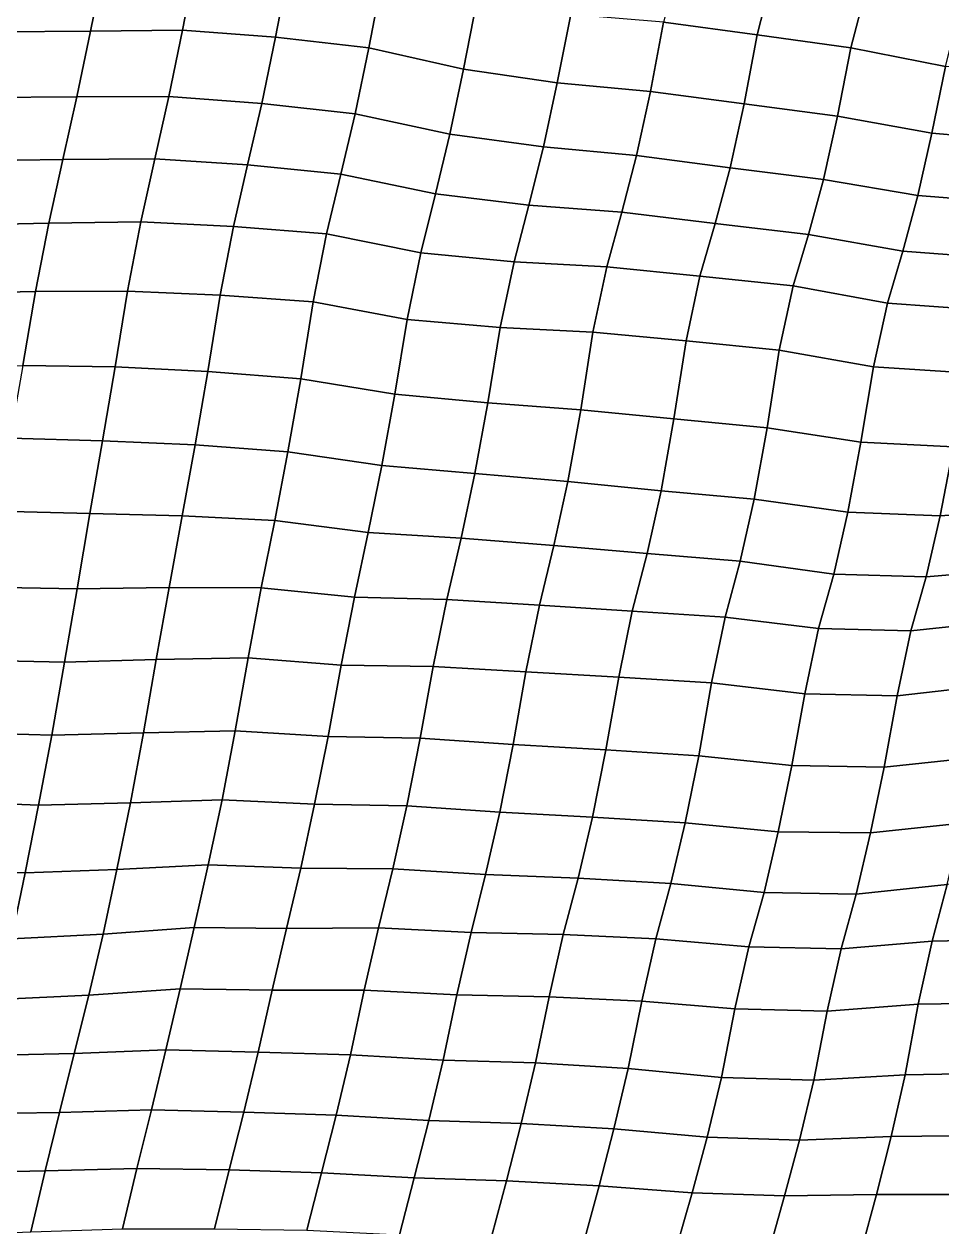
# Model space of a CAD drawing. Header units: metres. Extents: x -7.8 to 5.5, y -4.8 to 2.7.
# Drawn here: x -2.534 to -1.084, y -0.607 to 1.294 of the extents above; entities that cross this region are included whole.
import ezdxf

# ---------------------------------------------------------------- set-up
doc = ezdxf.new("R2010")
doc.units = ezdxf.units.M

msp = doc.modelspace()

# ---------------------------------------------------------------- linework, layer by layer
at = {"layer": 'C2'}
for points in [[(-2.55279, 1.38854, -12.29059), (-2.57397, 1.28141, -12.18978), (-2.42872, 1.28227, -12.15913), (-2.40746, 1.38874, -12.26053)], [(-2.40746, 1.38874, -12.26053), (-2.42872, 1.28227, -12.15913), (-2.28357, 1.2839, -12.12778), (-2.26257, 1.39245, -12.22731)], [(-2.26257, 1.39245, -12.22731), (-2.28357, 1.2839, -12.12778), (-2.13684, 1.27289, -12.10778), (-2.11591, 1.382, -12.20681)], [(-1.50074, 1.38863, -12.27827), (-1.52381, 1.29655, -12.16396), (-1.37592, 1.27631, -12.15224), (-1.35275, 1.36751, -12.26734)], [(-2.11591, 1.382, -12.20681), (-2.13684, 1.27289, -12.10778), (-1.98938, 1.25606, -12.093), (-1.96852, 1.36571, -12.19154)], [(-1.96852, 1.36571, -12.19154), (-1.98938, 1.25606, -12.093), (-1.83978, 1.22209, -12.0936), (-1.81865, 1.32966, -12.19401)], [(-1.35275, 1.36751, -12.26734), (-1.37592, 1.27631, -12.15224), (-1.22804, 1.25608, -12.14051), (-1.20482, 1.34695, -12.25591)], [(-1.20482, 1.34695, -12.25591), (-1.22804, 1.25608, -12.14051), (-1.07898, 1.2265, -12.13717), (-1.05579, 1.31759, -12.25237)], [(-1.81865, 1.32966, -12.19401), (-1.83978, 1.22209, -12.0936), (-1.69173, 1.20054, -12.08306), (-1.67065, 1.30843, -12.18318)], [(-1.67065, 1.30843, -12.18318), (-1.69173, 1.20054, -12.08306), (-1.54471, 1.18722, -12.06513), (-1.52381, 1.29655, -12.16396)], [(-1.52381, 1.29655, -12.16396), (-1.54471, 1.18722, -12.06513), (-1.39687, 1.16731, -12.05311), (-1.37592, 1.27631, -12.15224)], [(-2.57397, 1.28141, -12.18978), (-2.59556, 1.17758, -12.08602), (-2.45036, 1.17877, -12.05507), (-2.42872, 1.28227, -12.15913)], [(-2.42872, 1.28227, -12.15913), (-2.45036, 1.17877, -12.05507), (-2.30503, 1.17896, -12.025), (-2.28357, 1.2839, -12.12778)], [(-2.28357, 1.2839, -12.12778), (-2.30503, 1.17896, -12.025), (-2.15831, 1.16807, -12.0049), (-2.13684, 1.27289, -12.10778)], [(-1.37592, 1.27631, -12.15224), (-1.39687, 1.16731, -12.05311), (-1.24908, 1.14785, -12.04069), (-1.22804, 1.25608, -12.14051)], [(-2.13684, 1.27289, -12.10778), (-2.15831, 1.16807, -12.0049), (-2.01092, 1.15178, -11.98963), (-1.98938, 1.25606, -12.093)], [(-1.98938, 1.25606, -12.093), (-2.01092, 1.15178, -11.98963), (-1.86157, 1.11979, -11.98846), (-1.83978, 1.22209, -12.0936)], [(-1.22804, 1.25608, -12.14051), (-1.24908, 1.14785, -12.04069), (-1.10037, 1.12102, -12.03489), (-1.07898, 1.2265, -12.13717)], [(-1.83978, 1.22209, -12.0936), (-1.86157, 1.11979, -11.98846), (-1.71366, 1.09934, -11.97693), (-1.69173, 1.20054, -12.08306)], [(-1.07898, 1.2265, -12.13717), (-1.10037, 1.12102, -12.03489), (-0.95349, 1.1088, -12.01597), (-0.93197, 1.21319, -12.11924)], [(-1.69173, 1.20054, -12.08306), (-1.71366, 1.09934, -11.97693), (-1.56663, 1.08591, -11.95909), (-1.54471, 1.18722, -12.06513)], [(-2.59556, 1.17758, -12.08602), (-2.6176, 1.07726, -11.9791), (-2.47256, 1.07976, -11.94696), (-2.45036, 1.17877, -12.05507)], [(-2.45036, 1.17877, -12.05507), (-2.47256, 1.07976, -11.94696), (-2.3273, 1.08051, -11.91641), (-2.30503, 1.17896, -12.025)], [(-2.30503, 1.17896, -12.025), (-2.3273, 1.08051, -11.91641), (-2.18076, 1.07104, -11.89502), (-2.15831, 1.16807, -12.0049)], [(-1.54471, 1.18722, -12.06513), (-1.56663, 1.08591, -11.95909), (-1.41885, 1.06656, -11.94658), (-1.39687, 1.16731, -12.05311)], [(-2.15831, 1.16807, -12.0049), (-2.18076, 1.07104, -11.89502), (-2.03355, 1.05619, -11.87847), (-2.01092, 1.15178, -11.98963)], [(-1.39687, 1.16731, -12.05311), (-1.41885, 1.06656, -11.94658), (-1.2712, 1.04819, -11.93318), (-1.24908, 1.14785, -12.04069)], [(-2.01092, 1.15178, -11.98963), (-2.03355, 1.05619, -11.87847), (-1.88432, 1.02519, -11.87641), (-1.86157, 1.11979, -11.98846)], [(-1.24908, 1.14785, -12.04069), (-1.2712, 1.04819, -11.93318), (-1.12267, 1.02279, -11.92609), (-1.10037, 1.12102, -12.03489)], [(-1.86157, 1.11979, -11.98846), (-1.88432, 1.02519, -11.87641), (-1.73671, 1.00715, -11.86271), (-1.71366, 1.09934, -11.97693)], [(-1.10037, 1.12102, -12.03489), (-1.12267, 1.02279, -11.92609), (-0.97587, 1.01123, -11.90658), (-0.95349, 1.1088, -12.01597)], [(-1.71366, 1.09934, -11.97693), (-1.73671, 1.00715, -11.86271), (-1.58998, 0.99614, -11.84271), (-1.56663, 1.08591, -11.95909)], [(-1.56663, 1.08591, -11.95909), (-1.58998, 0.99614, -11.84271), (-1.44244, 0.97865, -11.82852), (-1.41885, 1.06656, -11.94658)], [(-2.6176, 1.07726, -11.9791), (-2.6395, 0.97584, -11.87316), (-2.49457, 0.97923, -11.84024), (-2.47256, 1.07976, -11.94696)], [(-2.47256, 1.07976, -11.94696), (-2.49457, 0.97923, -11.84024), (-2.34942, 0.98085, -11.8089), (-2.3273, 1.08051, -11.91641)], [(-2.3273, 1.08051, -11.91641), (-2.34942, 0.98085, -11.8089), (-2.20318, 0.9738, -11.78534), (-2.18076, 1.07104, -11.89502)], [(-2.18076, 1.07104, -11.89502), (-2.20318, 0.9738, -11.78534), (-2.05637, 0.96213, -11.76593), (-2.03355, 1.05619, -11.87847)], [(-1.41885, 1.06656, -11.94658), (-1.44244, 0.97865, -11.82852), (-1.29488, 0.96105, -11.81443), (-1.2712, 1.04819, -11.93318)], [(-2.03355, 1.05619, -11.87847), (-2.05637, 0.96213, -11.76593), (-1.90726, 0.93212, -11.76298), (-1.88432, 1.02519, -11.87641)], [(-1.2712, 1.04819, -11.93318), (-1.29488, 0.96105, -11.81443), (-1.14626, 0.93488, -11.80803), (-1.12267, 1.02279, -11.92609)], [(-1.88432, 1.02519, -11.87641), (-1.90726, 0.93212, -11.76298), (-1.76011, 0.91771, -11.74603), (-1.73671, 1.00715, -11.86271)], [(-1.12267, 1.02279, -11.92609), (-1.14626, 0.93488, -11.80803), (-0.99951, 0.92377, -11.78813), (-0.97587, 1.01123, -11.90658)], [(-1.73671, 1.00715, -11.86271), (-1.76011, 0.91771, -11.74603), (-1.6138, 0.9101, -11.72297), (-1.58998, 0.99614, -11.84271)], [(-1.58998, 0.99614, -11.84271), (-1.6138, 0.9101, -11.72297), (-1.46662, 0.89547, -11.70622), (-1.44244, 0.97865, -11.82852)], [(-2.6395, 0.97584, -11.87316), (-2.66056, 0.86772, -11.77325), (-2.51559, 0.87078, -11.74062), (-2.49457, 0.97923, -11.84024)], [(-2.49457, 0.97923, -11.84024), (-2.51559, 0.87078, -11.74062), (-2.37035, 0.87175, -11.70987), (-2.34942, 0.98085, -11.8089)], [(-2.34942, 0.98085, -11.8089), (-2.37035, 0.87175, -11.70987), (-2.22419, 0.86524, -11.68582), (-2.20318, 0.9738, -11.78534)], [(-2.20318, 0.9738, -11.78534), (-2.22419, 0.86524, -11.68582), (-2.07751, 0.85467, -11.66542), (-2.05637, 0.96213, -11.76593)], [(-1.44244, 0.97865, -11.82852), (-1.46662, 0.89547, -11.70622), (-1.31934, 0.88007, -11.69016), (-1.29488, 0.96105, -11.81443)], [(-2.05637, 0.96213, -11.76593), (-2.07751, 0.85467, -11.66542), (-1.92869, 0.82697, -11.6604), (-1.90726, 0.93212, -11.76298)], [(-1.29488, 0.96105, -11.81443), (-1.31934, 0.88007, -11.69016), (-1.17052, 0.85236, -11.68514), (-1.14626, 0.93488, -11.80803)], [(-1.90726, 0.93212, -11.76298), (-1.92869, 0.82697, -11.6604), (-1.78174, 0.8142, -11.64197), (-1.76011, 0.91771, -11.74603)], [(-1.14626, 0.93488, -11.80803), (-1.17052, 0.85236, -11.68514), (-1.02386, 0.8419, -11.66464), (-0.99951, 0.92377, -11.78813)], [(-1.76011, 0.91771, -11.74603), (-1.78174, 0.8142, -11.64197), (-1.63544, 0.8066, -11.61891), (-1.6138, 0.9101, -11.72297)], [(-1.6138, 0.9101, -11.72297), (-1.63544, 0.8066, -11.61891), (-1.48838, 0.79296, -11.60127), (-1.46662, 0.89547, -11.70622)], [(-1.46662, 0.89547, -11.70622), (-1.48838, 0.79296, -11.60127), (-1.34119, 0.77832, -11.58452), (-1.31934, 0.88007, -11.69016)], [(-1.31934, 0.88007, -11.69016), (-1.34119, 0.77832, -11.58452), (-1.19254, 0.75193, -11.57832), (-1.17052, 0.85236, -11.68514)], [(-2.66056, 0.86772, -11.77325), (-2.6806, 0.75148, -11.68062), (-2.53557, 0.75409, -11.64839), (-2.51559, 0.87078, -11.74062)], [(-2.51559, 0.87078, -11.74062), (-2.53557, 0.75409, -11.64839), (-2.38996, 0.75198, -11.6204), (-2.37035, 0.87175, -11.70987)], [(-2.37035, 0.87175, -11.70987), (-2.38996, 0.75198, -11.6204), (-2.24369, 0.74471, -11.59704), (-2.22419, 0.86524, -11.68582)], [(-2.22419, 0.86524, -11.68582), (-2.24369, 0.74471, -11.59704), (-2.09689, 0.73315, -11.57753), (-2.07751, 0.85467, -11.66542)], [(-2.07751, 0.85467, -11.66542), (-2.09689, 0.73315, -11.57753), (-1.94849, 0.70874, -11.56955), (-1.92869, 0.82697, -11.6604)], [(-1.17052, 0.85236, -11.68514), (-1.19254, 0.75193, -11.57832), (-1.04597, 0.74224, -11.55713), (-1.02386, 0.8419, -11.66464)], [(-1.92869, 0.82697, -11.6604), (-1.94849, 0.70874, -11.56955), (-1.8014, 0.69488, -11.55211), (-1.78174, 0.8142, -11.64197)], [(-1.78174, 0.8142, -11.64197), (-1.8014, 0.69488, -11.55211), (-1.65467, 0.68387, -11.53211), (-1.63544, 0.8066, -11.61891)], [(-1.63544, 0.8066, -11.61891), (-1.65467, 0.68387, -11.53211), (-1.50753, 0.66957, -11.51506), (-1.48838, 0.79296, -11.60127)], [(-1.48838, 0.79296, -11.60127), (-1.50753, 0.66957, -11.51506), (-1.36041, 0.65548, -11.49781), (-1.34119, 0.77832, -11.58452)], [(-1.34119, 0.77832, -11.58452), (-1.36041, 0.65548, -11.49781), (-1.21221, 0.63272, -11.48836), (-1.19254, 0.75193, -11.57832)], [(-2.53557, 0.75409, -11.64839), (-2.55579, 0.63927, -11.55449), (-2.40994, 0.63529, -11.52817), (-2.38996, 0.75198, -11.6204)], [(-2.38996, 0.75198, -11.6204), (-2.40994, 0.63529, -11.52817), (-2.26374, 0.62846, -11.50442), (-2.24369, 0.74471, -11.59704)], [(-2.24369, 0.74471, -11.59704), (-2.26374, 0.62846, -11.50442), (-2.11706, 0.61789, -11.48402), (-2.09689, 0.73315, -11.57753)], [(-1.19254, 0.75193, -11.57832), (-1.21221, 0.63272, -11.48836), (-1.06593, 0.62534, -11.4651), (-1.04597, 0.74224, -11.55713)], [(-2.09689, 0.73315, -11.57753), (-2.11706, 0.61789, -11.48402), (-1.96898, 0.59612, -11.47368), (-1.94849, 0.70874, -11.56955)], [(-1.94849, 0.70874, -11.56955), (-1.96898, 0.59612, -11.47368), (-1.82205, 0.58346, -11.45515), (-1.8014, 0.69488, -11.55211)], [(-1.8014, 0.69488, -11.55211), (-1.82205, 0.58346, -11.45515), (-1.67508, 0.57059, -11.43682), (-1.65467, 0.68387, -11.53211)], [(-1.65467, 0.68387, -11.53211), (-1.67508, 0.57059, -11.43682), (-1.52794, 0.55628, -11.41977), (-1.50753, 0.66957, -11.51506)], [(-1.50753, 0.66957, -11.51506), (-1.52794, 0.55628, -11.41977), (-1.38094, 0.54308, -11.40174), (-1.36041, 0.65548, -11.49781)], [(-1.36041, 0.65548, -11.49781), (-1.38094, 0.54308, -11.40174), (-1.233, 0.5224, -11.39041), (-1.21221, 0.63272, -11.48836)], [(-2.55579, 0.63927, -11.55449), (-2.57595, 0.5239, -11.46108), (-2.43012, 0.52014, -11.43456), (-2.40994, 0.63529, -11.52817)], [(-2.40994, 0.63529, -11.52817), (-2.43012, 0.52014, -11.43456), (-2.28429, 0.51628, -11.40815), (-2.26374, 0.62846, -11.50442)], [(-2.26374, 0.62846, -11.50442), (-2.28429, 0.51628, -11.40815), (-2.13804, 0.50911, -11.38469), (-2.11706, 0.61789, -11.48402)], [(-1.21221, 0.63272, -11.48836), (-1.233, 0.5224, -11.39041), (-1.08694, 0.51678, -11.36557), (-1.06593, 0.62534, -11.4651)], [(-1.06593, 0.62534, -11.4651), (-1.08694, 0.51678, -11.36557), (-0.94289, 0.52719, -11.32634), (-0.92172, 0.63443, -11.42705)], [(-2.11706, 0.61789, -11.48402), (-2.13804, 0.50911, -11.38469), (-1.99035, 0.49042, -11.37159), (-1.96898, 0.59612, -11.47368)], [(-1.96898, 0.59612, -11.47368), (-1.99035, 0.49042, -11.37159), (-1.84384, 0.48117, -11.35001), (-1.82205, 0.58346, -11.45515)], [(-1.82205, 0.58346, -11.45515), (-1.84384, 0.48117, -11.35001), (-1.69705, 0.46972, -11.33039), (-1.67508, 0.57059, -11.43682)], [(-1.67508, 0.57059, -11.43682), (-1.69705, 0.46972, -11.33039), (-1.55011, 0.45706, -11.31187), (-1.52794, 0.55628, -11.41977)], [(-1.52794, 0.55628, -11.41977), (-1.55011, 0.45706, -11.31187), (-1.40326, 0.44507, -11.29275), (-1.38094, 0.54308, -11.40174)], [(-1.38094, 0.54308, -11.40174), (-1.40326, 0.44507, -11.29275), (-1.25533, 0.4245, -11.28132), (-1.233, 0.5224, -11.39041)], [(-2.57595, 0.5239, -11.46108), (-2.59552, 0.40392, -11.37181), (-2.4498, 0.40093, -11.3446), (-2.43012, 0.52014, -11.43456)], [(-2.43012, 0.52014, -11.43456), (-2.4498, 0.40093, -11.3446), (-2.30471, 0.40311, -11.31276), (-2.28429, 0.51628, -11.40815)], [(-2.28429, 0.51628, -11.40815), (-2.30471, 0.40311, -11.31276), (-2.15933, 0.40286, -11.2831), (-2.13804, 0.50911, -11.38469)], [(-1.233, 0.5224, -11.39041), (-1.25533, 0.4245, -11.28132), (-1.10941, 0.41998, -11.2555), (-1.08694, 0.51678, -11.36557)], [(-1.08694, 0.51678, -11.36557), (-1.10941, 0.41998, -11.2555), (-0.96562, 0.43248, -11.21439), (-0.94289, 0.52719, -11.32634)], [(-2.13804, 0.50911, -11.38469), (-2.15933, 0.40286, -11.2831), (-2.01211, 0.3879, -11.26664), (-1.99035, 0.49042, -11.37159)], [(-1.99035, 0.49042, -11.37159), (-2.01211, 0.3879, -11.26664), (-1.86631, 0.38436, -11.23993), (-1.84384, 0.48117, -11.35001)], [(-1.84384, 0.48117, -11.35001), (-1.86631, 0.38436, -11.23993), (-1.71984, 0.37544, -11.21805), (-1.69705, 0.46972, -11.33039)], [(-1.69705, 0.46972, -11.33039), (-1.71984, 0.37544, -11.21805), (-1.5733, 0.36597, -11.19667), (-1.55011, 0.45706, -11.31187)], [(-1.55011, 0.45706, -11.31187), (-1.5733, 0.36597, -11.19667), (-1.42678, 0.35661, -11.17518), (-1.40326, 0.44507, -11.29275)], [(-1.40326, 0.44507, -11.29275), (-1.42678, 0.35661, -11.17518), (-1.27917, 0.33858, -11.16149), (-1.25533, 0.4245, -11.28132)], [(-1.25533, 0.4245, -11.28132), (-1.27917, 0.33858, -11.16149), (-1.13333, 0.33471, -11.13507), (-1.10941, 0.41998, -11.2555)], [(-1.10941, 0.41998, -11.2555), (-1.13333, 0.33471, -11.13507), (-0.98989, 0.34996, -11.0915), (-0.96562, 0.43248, -11.21439)], [(-2.59552, 0.40392, -11.37181), (-2.61563, 0.28822, -11.27869), (-2.46991, 0.28523, -11.25149), (-2.4498, 0.40093, -11.3446)], [(-2.4498, 0.40093, -11.3446), (-2.46991, 0.28523, -11.25149), (-2.32507, 0.28938, -11.21787), (-2.30471, 0.40311, -11.31276)], [(-2.30471, 0.40311, -11.31276), (-2.32507, 0.28938, -11.21787), (-2.18007, 0.29222, -11.18545), (-2.15933, 0.40286, -11.2831)], [(-2.15933, 0.40286, -11.2831), (-2.18007, 0.29222, -11.18545), (-2.03325, 0.28044, -11.16613), (-2.01211, 0.3879, -11.26664)], [(-2.01211, 0.3879, -11.26664), (-2.03325, 0.28044, -11.16613), (-1.88766, 0.27855, -11.13794), (-1.86631, 0.38436, -11.23993)], [(-1.86631, 0.38436, -11.23993), (-1.88766, 0.27855, -11.13794), (-1.74123, 0.26996, -11.11577), (-1.71984, 0.37544, -11.21805)], [(-1.71984, 0.37544, -11.21805), (-1.74123, 0.26996, -11.11577), (-1.59482, 0.26148, -11.09349), (-1.5733, 0.36597, -11.19667)], [(-1.5733, 0.36597, -11.19667), (-1.59482, 0.26148, -11.09349), (-1.44837, 0.25278, -11.07142), (-1.42678, 0.35661, -11.17518)], [(-1.42678, 0.35661, -11.17518), (-1.44837, 0.25278, -11.07142), (-1.30086, 0.23551, -11.05703), (-1.27917, 0.33858, -11.16149)], [(-1.13333, 0.33471, -11.13507), (-1.15509, 0.23219, -11.03012), (-1.01174, 0.24821, -10.98586), (-0.98989, 0.34996, -11.0915)], [(-1.27917, 0.33858, -11.16149), (-1.30086, 0.23551, -11.05703), (-1.15509, 0.23219, -11.03012), (-1.13333, 0.33471, -11.13507)], [(-2.61563, 0.28822, -11.27869), (-2.63597, 0.17428, -11.184), (-2.4901, 0.17019, -11.15778), (-2.46991, 0.28523, -11.25149)], [(-2.46991, 0.28523, -11.25149), (-2.4901, 0.17019, -11.15778), (-2.3452, 0.1738, -11.12466), (-2.32507, 0.28938, -11.21787)], [(-2.32507, 0.28938, -11.21787), (-2.3452, 0.1738, -11.12466), (-2.20024, 0.17696, -11.09194), (-2.18007, 0.29222, -11.18545)], [(-2.18007, 0.29222, -11.18545), (-2.20024, 0.17696, -11.09194), (-2.05376, 0.16793, -11.07016), (-2.03325, 0.28044, -11.16613)], [(-2.03325, 0.28044, -11.16613), (-2.05376, 0.16793, -11.07016), (-1.90807, 0.16527, -11.04266), (-1.88766, 0.27855, -11.13794)], [(-1.88766, 0.27855, -11.13794), (-1.90807, 0.16527, -11.04266), (-1.76147, 0.15525, -11.02176), (-1.74123, 0.26996, -11.11577)], [(-1.74123, 0.26996, -11.11577), (-1.76147, 0.15525, -11.02176), (-1.61504, 0.14666, -10.99959), (-1.59482, 0.26148, -11.09349)], [(-1.59482, 0.26148, -11.09349), (-1.61504, 0.14666, -10.99959), (-1.46849, 0.13708, -10.9783), (-1.44837, 0.25278, -11.07142)], [(-1.44837, 0.25278, -11.07142), (-1.46849, 0.13708, -10.9783), (-1.32127, 0.12223, -10.96175), (-1.30086, 0.23551, -11.05703)], [(-1.15509, 0.23219, -11.03012), (-1.17557, 0.11946, -10.93435), (-1.03213, 0.13471, -10.89078), (-1.01174, 0.24821, -10.98586)], [(-1.30086, 0.23551, -11.05703), (-1.32127, 0.12223, -10.96175), (-1.17557, 0.11946, -10.93435), (-1.15509, 0.23219, -11.03012)], [(-2.63597, 0.17428, -11.184), (-2.65687, 0.06495, -11.08516), (-2.51083, 0.05944, -11.06023), (-2.4901, 0.17019, -11.15778)], [(-2.4901, 0.17019, -11.15778), (-2.51083, 0.05944, -11.06023), (-2.36596, 0.06326, -11.02691), (-2.3452, 0.1738, -11.12466)], [(-2.3452, 0.1738, -11.12466), (-2.36596, 0.06326, -11.02691), (-2.22119, 0.06796, -10.99281), (-2.20024, 0.17696, -11.09194)], [(-2.20024, 0.17696, -11.09194), (-2.22119, 0.06796, -10.99281), (-2.07498, 0.06113, -10.96905), (-2.05376, 0.16793, -11.07016)], [(-2.05376, 0.16793, -11.07016), (-2.07498, 0.06113, -10.96905), (-1.92928, 0.05836, -10.94165), (-1.90807, 0.16527, -11.04266)], [(-1.90807, 0.16527, -11.04266), (-1.92928, 0.05836, -10.94165), (-1.78265, 0.04812, -10.92096), (-1.76147, 0.15525, -11.02176)], [(-1.76147, 0.15525, -11.02176), (-1.78265, 0.04812, -10.92096), (-1.63634, 0.04052, -10.8979), (-1.61504, 0.14666, -10.99959)], [(-1.61504, 0.14666, -10.99959), (-1.63634, 0.04052, -10.8979), (-1.48986, 0.03149, -10.87612), (-1.46849, 0.13708, -10.9783)], [(-1.46849, 0.13708, -10.9783), (-1.48986, 0.03149, -10.87612), (-1.34275, 0.01741, -10.85887), (-1.32127, 0.12223, -10.96175)], [(-1.17557, 0.11946, -10.93435), (-1.19714, 0.01541, -10.83078), (-1.0537, 0.03065, -10.78721), (-1.03213, 0.13471, -10.89078)], [(-1.32127, 0.12223, -10.96175), (-1.34275, 0.01741, -10.85887), (-1.19714, 0.01541, -10.83078), (-1.17557, 0.11946, -10.93435)], [(-2.65687, 0.06495, -11.08516), (-2.67795, -0.04306, -10.98515), (-2.53204, -0.04747, -10.95922), (-2.51083, 0.05944, -11.06023)], [(-2.51083, 0.05944, -11.06023), (-2.53204, -0.04747, -10.95922), (-2.38735, -0.04222, -10.92463), (-2.36596, 0.06326, -11.02691)], [(-2.36596, 0.06326, -11.02691), (-2.38735, -0.04222, -10.92463), (-2.24291, -0.03488, -10.88815), (-2.22119, 0.06796, -10.99281)], [(-2.22119, 0.06796, -10.99281), (-2.24291, -0.03488, -10.88815), (-2.09688, -0.04029, -10.86312), (-2.07498, 0.06113, -10.96905)], [(-2.07498, 0.06113, -10.96905), (-2.09688, -0.04029, -10.86312), (-1.9514, -0.0413, -10.83414), (-1.92928, 0.05836, -10.94165)], [(-1.92928, 0.05836, -10.94165), (-1.9514, -0.0413, -10.83414), (-1.80493, -0.05022, -10.81226), (-1.78265, 0.04812, -10.92096)], [(-1.78265, 0.04812, -10.92096), (-1.80493, -0.05022, -10.81226), (-1.65885, -0.05606, -10.78762), (-1.63634, 0.04052, -10.8979)], [(-1.63634, 0.04052, -10.8979), (-1.65885, -0.05606, -10.78762), (-1.51243, -0.06454, -10.76535), (-1.48986, 0.03149, -10.87612)], [(-1.48986, 0.03149, -10.87612), (-1.51243, -0.06454, -10.76535), (-1.36532, -0.07863, -10.74811), (-1.34275, 0.01741, -10.85887)], [(-1.19714, 0.01541, -10.83078), (-1.21965, -0.08118, -10.72051), (-1.07617, -0.06615, -10.67713), (-1.0537, 0.03065, -10.78721)], [(-1.34275, 0.01741, -10.85887), (-1.36532, -0.07863, -10.74811), (-1.21965, -0.08118, -10.72051), (-1.19714, 0.01541, -10.83078)], [(-2.38735, -0.04222, -10.92463), (-2.40916, -0.1443, -10.81928), (-2.2651, -0.13399, -10.78015), (-2.24291, -0.03488, -10.88815)], [(-2.24291, -0.03488, -10.88815), (-2.2651, -0.13399, -10.78015), (-2.11955, -0.13555, -10.75166), (-2.09688, -0.04029, -10.86312)], [(-2.67795, -0.04306, -10.98515), (-2.69923, -0.14942, -10.88365), (-2.5536, -0.15164, -10.85576), (-2.53204, -0.04747, -10.95922)], [(-2.53204, -0.04747, -10.95922), (-2.5536, -0.15164, -10.85576), (-2.40916, -0.1443, -10.81928), (-2.38735, -0.04222, -10.92463)], [(-2.09688, -0.04029, -10.86312), (-2.11955, -0.13555, -10.75166), (-1.97431, -0.13459, -10.72091), (-1.9514, -0.0413, -10.83414)], [(-1.9514, -0.0413, -10.83414), (-1.97431, -0.13459, -10.72091), (-1.82805, -0.14186, -10.69755), (-1.80493, -0.05022, -10.81226)], [(-1.80493, -0.05022, -10.81226), (-1.82805, -0.14186, -10.69755), (-1.68228, -0.14518, -10.67065), (-1.65885, -0.05606, -10.78762)], [(-1.65885, -0.05606, -10.78762), (-1.68228, -0.14518, -10.67065), (-1.53608, -0.15201, -10.64689), (-1.51243, -0.06454, -10.76535)], [(-1.51243, -0.06454, -10.76535), (-1.53608, -0.15201, -10.64689), (-1.38915, -0.16456, -10.62827), (-1.36532, -0.07863, -10.74811)], [(-1.21965, -0.08118, -10.72051), (-1.24343, -0.16754, -10.60107), (-1.09957, -0.15559, -10.56045), (-1.07617, -0.06615, -10.67713)], [(-1.07617, -0.06615, -10.67713), (-1.09957, -0.15559, -10.56045), (-0.95461, -0.15243, -10.52773), (-0.93154, -0.06035, -10.64204)], [(-1.36532, -0.07863, -10.74811), (-1.38915, -0.16456, -10.62827), (-1.24343, -0.16754, -10.60107), (-1.21965, -0.08118, -10.72051)], [(-2.5536, -0.15164, -10.85576), (-2.57615, -0.24778, -10.74509), (-2.43169, -0.24066, -10.70881), (-2.40916, -0.1443, -10.81928)], [(-2.40916, -0.1443, -10.81928), (-2.43169, -0.24066, -10.70881), (-2.28757, -0.2308, -10.67008), (-2.2651, -0.13399, -10.78015)], [(-2.2651, -0.13399, -10.78015), (-2.28757, -0.2308, -10.67008), (-2.14195, -0.23291, -10.64208), (-2.11955, -0.13555, -10.75166)], [(-2.11955, -0.13555, -10.75166), (-2.14195, -0.23291, -10.64208), (-1.99658, -0.23304, -10.61232), (-1.97431, -0.13459, -10.72091)], [(-1.97431, -0.13459, -10.72091), (-1.99658, -0.23304, -10.61232), (-1.85033, -0.2402, -10.58886), (-1.82805, -0.14186, -10.69755)], [(-1.82805, -0.14186, -10.69755), (-1.85033, -0.2402, -10.58886), (-1.70459, -0.2433, -10.56176), (-1.68228, -0.14518, -10.67065)], [(-1.68228, -0.14518, -10.67065), (-1.70459, -0.2433, -10.56176), (-1.55836, -0.25035, -10.5382), (-1.53608, -0.15201, -10.64689)], [(-1.53608, -0.15201, -10.64689), (-1.55836, -0.25035, -10.5382), (-1.41149, -0.26246, -10.51918), (-1.38915, -0.16456, -10.62827)], [(-1.38915, -0.16456, -10.62827), (-1.41149, -0.26246, -10.51918), (-1.26568, -0.2661, -10.49257), (-1.24343, -0.16754, -10.60107)], [(-1.24343, -0.16754, -10.60107), (-1.26568, -0.2661, -10.49257), (-1.12167, -0.25536, -10.45304), (-1.09957, -0.15559, -10.56045)], [(-1.09957, -0.15559, -10.56045), (-1.12167, -0.25536, -10.45304), (-0.97662, -0.25297, -10.42101), (-0.95461, -0.15243, -10.52773)], [(-2.57615, -0.24778, -10.74509), (-2.59967, -0.33624, -10.62752), (-2.45473, -0.33296, -10.5947), (-2.43169, -0.24066, -10.70881)], [(-2.43169, -0.24066, -10.70881), (-2.45473, -0.33296, -10.5947), (-2.31006, -0.32749, -10.5599), (-2.28757, -0.2308, -10.67008)], [(-2.28757, -0.2308, -10.67008), (-2.31006, -0.32749, -10.5599), (-2.16425, -0.33114, -10.53329), (-2.14195, -0.23291, -10.64208)], [(-2.14195, -0.23291, -10.64208), (-2.16425, -0.33114, -10.53329), (-2.01841, -0.335, -10.50688), (-1.99658, -0.23304, -10.61232)], [(-1.99658, -0.23304, -10.61232), (-2.01841, -0.335, -10.50688), (-1.87201, -0.34338, -10.4845), (-1.85033, -0.2402, -10.58886)], [(-1.85033, -0.2402, -10.58886), (-1.87201, -0.34338, -10.4845), (-1.72609, -0.3479, -10.45868), (-1.70459, -0.2433, -10.56176)], [(-1.70459, -0.2433, -10.56176), (-1.72609, -0.3479, -10.45868), (-1.57965, -0.3566, -10.43661), (-1.55836, -0.25035, -10.5382)], [(-1.55836, -0.25035, -10.5382), (-1.57965, -0.3566, -10.43661), (-1.43248, -0.37113, -10.41975), (-1.41149, -0.26246, -10.51918)], [(-1.41149, -0.26246, -10.51918), (-1.43248, -0.37113, -10.41975), (-1.28662, -0.37521, -10.39354), (-1.26568, -0.2661, -10.49257)], [(-1.26568, -0.2661, -10.49257), (-1.28662, -0.37521, -10.39354), (-1.1423, -0.36688, -10.35618), (-1.12167, -0.25536, -10.45304)], [(-1.12167, -0.25536, -10.45304), (-1.1423, -0.36688, -10.35618), (-0.99731, -0.36405, -10.32375), (-0.97662, -0.25297, -10.42101)], [(-2.59967, -0.33624, -10.62752), (-2.6227, -0.42864, -10.5135), (-2.47767, -0.42603, -10.48127), (-2.45473, -0.33296, -10.5947)], [(-2.45473, -0.33296, -10.5947), (-2.47767, -0.42603, -10.48127), (-2.33281, -0.4221, -10.44786), (-2.31006, -0.32749, -10.5599)], [(-2.31006, -0.32749, -10.5599), (-2.33281, -0.4221, -10.44786), (-2.18701, -0.42563, -10.42114), (-2.16425, -0.33114, -10.53329)], [(-2.16425, -0.33114, -10.53329), (-2.18701, -0.42563, -10.42114), (-2.04104, -0.4306, -10.39572), (-2.01841, -0.335, -10.50688)], [(-2.01841, -0.335, -10.50688), (-2.04104, -0.4306, -10.39572), (-1.89462, -0.43908, -10.37344), (-1.87201, -0.34338, -10.4845)], [(-1.87201, -0.34338, -10.4845), (-1.89462, -0.43908, -10.37344), (-1.74869, -0.44372, -10.34772), (-1.72609, -0.3479, -10.45868)], [(-1.72609, -0.3479, -10.45868), (-1.74869, -0.44372, -10.34772), (-1.60226, -0.45231, -10.32554), (-1.57965, -0.3566, -10.43661)], [(-1.57965, -0.3566, -10.43661), (-1.60226, -0.45231, -10.32554), (-1.45529, -0.46529, -10.30731), (-1.43248, -0.37113, -10.41975)], [(-1.43248, -0.37113, -10.41975), (-1.45529, -0.46529, -10.30731), (-1.30937, -0.46982, -10.28149), (-1.28662, -0.37521, -10.39354)], [(-1.28662, -0.37521, -10.39354), (-1.30937, -0.46982, -10.28149), (-1.16474, -0.46402, -10.2464), (-1.1423, -0.36688, -10.35618)], [(-1.1423, -0.36688, -10.35618), (-1.16474, -0.46402, -10.2464), (-1.01959, -0.46239, -10.21506), (-0.99731, -0.36405, -10.32375)], [(-2.6227, -0.42864, -10.5135), (-2.64563, -0.52182, -10.40017), (-2.50067, -0.51866, -10.36745), (-2.47767, -0.42603, -10.48127)], [(-2.47767, -0.42603, -10.48127), (-2.50067, -0.51866, -10.36745), (-2.35578, -0.51494, -10.33423), (-2.33281, -0.4221, -10.44786)], [(-2.33281, -0.4221, -10.44786), (-2.35578, -0.51494, -10.33423), (-2.21018, -0.51694, -10.30614), (-2.18701, -0.42563, -10.42114)], [(-2.18701, -0.42563, -10.42114), (-2.21018, -0.51694, -10.30614), (-2.06426, -0.52147, -10.28032), (-2.04104, -0.4306, -10.39572)], [(-2.04104, -0.4306, -10.39572), (-2.06426, -0.52147, -10.28032), (-1.91788, -0.52962, -10.25775), (-1.89462, -0.43908, -10.37344)], [(-1.89462, -0.43908, -10.37344), (-1.91788, -0.52962, -10.25775), (-1.77195, -0.53426, -10.23202), (-1.74869, -0.44372, -10.34772)], [(-1.74869, -0.44372, -10.34772), (-1.77195, -0.53426, -10.23202), (-1.62558, -0.54241, -10.20946), (-1.60226, -0.45231, -10.32554)], [(-1.60226, -0.45231, -10.32554), (-1.62558, -0.54241, -10.20946), (-1.47889, -0.55309, -10.18915), (-1.45529, -0.46529, -10.30731)], [(-1.45529, -0.46529, -10.30731), (-1.47889, -0.55309, -10.18915), (-1.3329, -0.55816, -10.16382), (-1.30937, -0.46982, -10.28149)], [(-1.30937, -0.46982, -10.28149), (-1.3329, -0.55816, -10.16382), (-1.18783, -0.55588, -10.13189), (-1.16474, -0.46402, -10.2464)], [(-1.16474, -0.46402, -10.2464), (-1.18783, -0.55588, -10.13189), (-1.04246, -0.55601, -10.10212), (-1.01959, -0.46239, -10.21506)], [(-2.64563, -0.52182, -10.40017), (-2.66788, -0.62038, -10.29168), (-2.52324, -0.61469, -10.25668), (-2.50067, -0.51866, -10.36745)], [(-2.50067, -0.51866, -10.36745), (-2.52324, -0.61469, -10.25668), (-2.37847, -0.60999, -10.22258), (-2.35578, -0.51494, -10.33423)], [(-2.35578, -0.51494, -10.33423), (-2.37847, -0.60999, -10.22258), (-2.2331, -0.61012, -10.19281), (-2.21018, -0.51694, -10.30614)], [(-2.21018, -0.51694, -10.30614), (-2.2331, -0.61012, -10.19281), (-2.08746, -0.61245, -10.16502), (-2.06426, -0.52147, -10.28032)], [(-2.06426, -0.52147, -10.28032), (-2.08746, -0.61245, -10.16502), (-1.94118, -0.61983, -10.14176), (-1.91788, -0.52962, -10.25775)], [(-1.91788, -0.52962, -10.25775), (-1.94118, -0.61983, -10.14176), (-1.79544, -0.62293, -10.11465), (-1.77195, -0.53426, -10.23202)], [(-1.77195, -0.53426, -10.23202), (-1.79544, -0.62293, -10.11465), (-1.64932, -0.6291, -10.09031), (-1.62558, -0.54241, -10.20946)], [(-1.62558, -0.54241, -10.20946), (-1.64932, -0.6291, -10.09031), (-1.50289, -0.6377, -10.06813), (-1.47889, -0.55309, -10.18915)], [(-1.47889, -0.55309, -10.18915), (-1.50289, -0.6377, -10.06813), (-1.35687, -0.64299, -10.043), (-1.3329, -0.55816, -10.16382)], [(-1.3329, -0.55816, -10.16382), (-1.35687, -0.64299, -10.043), (-1.21147, -0.64334, -10.01343), (-1.18783, -0.55588, -10.13189)], [(-1.18783, -0.55588, -10.13189), (-1.21147, -0.64334, -10.01343), (-1.06587, -0.64534, -9.98534), (-1.04246, -0.55601, -10.10212)]]:
    msp.add_3dface(points, dxfattribs=at)

doc.saveas('drawing.dxf')
